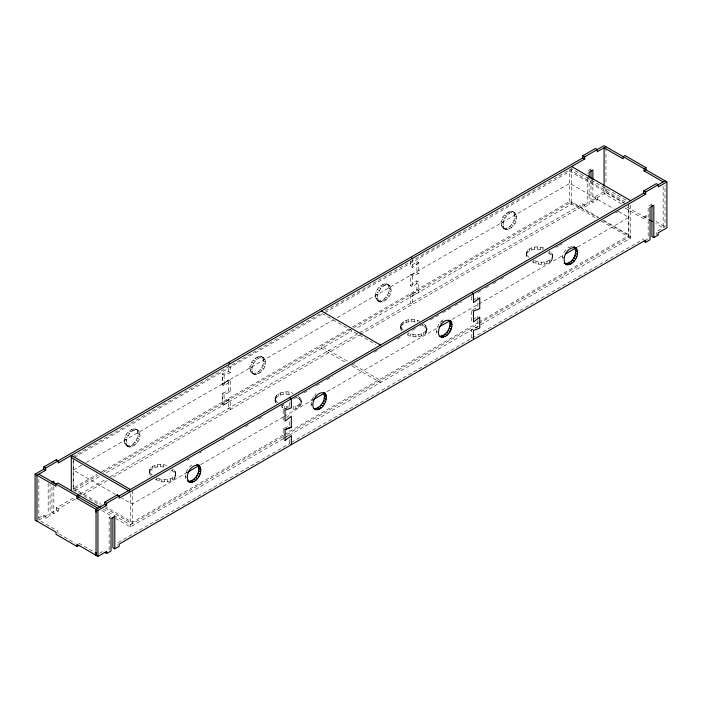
<?xml version="1.0" encoding="UTF-8"?>
<svg xmlns="http://www.w3.org/2000/svg" width="702" height="702" viewBox="0 0 702 702"><rect width="100%" height="100%" fill="white"/><g stroke="black" fill="none" stroke-linecap="round" stroke-linejoin="round"><path stroke-width="0.53" stroke-dasharray="3.51 2.63" d="M590.987 179.694L590.987 201.29L595.384 198.754L595.384 196.578L597.27 197.666L605.958 192.655L605.958 189.777M663.136 186.284L663.136 227.834L655.879 223.648M658.213 235.03L656.326 233.942L656.326 231.765L665.013 226.755L665.013 185.196M124.386 441.347C122.85 432.66 137.855 422.464 139.874 434.582C141.409 443.269 126.404 453.457 124.386 441.347L126.272 442.435L126.5 444.331L128.264 446.841M126.272 442.435C126.544 436.714 131.292 428.51 137.882 430.177M126.378 445.752C134.1 447.604 141.462 434.845 136.004 429.089M185.565 478.431C184.626 472.578 188.355 466.119 193.892 464.004M249.965 368.813C248.429 360.126 263.434 349.929 265.453 362.039C266.988 370.735 251.983 380.923 249.965 368.813L251.842 369.901L252.755 373.297L253.843 374.306M251.842 369.901C252.123 364.18 256.871 355.967 263.461 357.634M251.957 373.218C259.679 375.07 267.041 362.311 261.574 356.546M311.144 405.896L311.82 399.543L315.953 393.497M375.57 296.297C374.034 287.601 389.04 277.413 391.058 289.522C392.593 298.21 377.588 308.406 375.57 296.297L377.457 297.376L378.369 300.781L379.449 301.781M377.457 297.376C377.729 291.663 382.476 283.45 389.066 285.117M377.562 300.693C385.284 302.553 392.646 289.794 387.188 284.029M436.749 333.38C435.828 328.062 438.934 322.578 443.322 319.691M501.175 223.771C499.64 215.084 514.645 204.896 516.672 217.006C518.199 225.693 503.194 235.89 501.175 223.771L503.062 224.859L503.975 228.264L505.054 229.264M503.062 224.859C503.334 219.147 508.081 210.933 514.671 212.601M503.167 228.176C510.889 230.028 518.26 217.269 512.793 211.513M570.814 248.262L568.927 247.174C564.54 250.061 561.442 255.546 562.355 260.863M149.394 470.902L149.772 474.736C146.7 464.864 161.109 462.381 167.585 466.023M149.394 473.078L149.772 469.243M155.265 479.115C161.188 482.967 170.963 483.345 175.412 477.149L175.412 471.656L173.122 469.226M175.412 477.149L175.79 473.315M275 398.376L276.491 401.588L276.491 403.764C269.928 393.971 286.311 388.934 293.19 393.506M275 400.552L275.377 396.718M301.018 404.633L301.018 399.14L298.139 396.261L298.139 398.438C305.853 402.632 297.271 410.459 291.251 409.31M400.614 325.86L402.097 329.062L402.097 331.239C395.445 321.051 412.723 316.295 419.559 321.332M400.614 328.036L400.991 324.201M426.623 332.116L426.623 326.623L423.754 323.745L423.754 325.921C434.854 335.249 412.618 340.128 407.002 334.38M526.219 253.343L526.597 257.178C523.525 246.946 538.688 244.744 545.173 248.806M526.219 255.519L526.597 251.685M532.09 261.565C538.004 265.417 547.788 265.795 552.228 259.591L552.228 254.098L549.947 251.667M552.228 259.591L552.606 255.756M149.772 471.419C153.194 466.251 160.609 465.97 166.049 467.523M157.599 478.185C163.259 480.694 171.613 480.501 175.412 474.973M275.377 398.894C278.58 393.998 285.547 393.489 290.76 394.787M293.164 409.161L293.164 406.993L298.139 405.326L301.018 402.457M400.991 326.377C404.405 321.209 411.828 320.937 417.26 322.49L417.26 320.314M408.046 334.986L408.046 332.809C413.829 335.679 422.622 335.688 426.623 329.94M526.597 253.861C529.791 248.956 536.758 248.447 541.979 249.754M534.424 260.635C540.075 263.136 548.438 262.943 552.228 257.423M222.227 384.828L228.501 379.993L230.423 381.098L224.105 385.916L222.227 384.828L222.227 373.947L228.536 371.551L228.536 363.487M228.536 380.01L222.253 384.845L222.253 373.964L224.14 375.052L230.423 372.639L230.388 363.557M228.536 399.35L222.227 404.168L224.14 405.273L230.423 400.438L228.501 399.333L228.536 408.415M418.796 262.636L412.522 267.462L410.635 266.374L416.918 261.548L418.796 262.636L418.796 273.508L412.522 275.93L410.635 274.842L410.635 285.714L412.522 286.802L418.796 281.967L416.918 280.879L410.635 285.714M286.311 417.593L289.478 415.198M286.311 436.934L289.478 434.538M473.148 300.359L477.86 296.727L477.86 299.991M473.148 319.691L477.86 316.067L477.86 319.331M72.262 457.055L321.481 313.171L375.86 344.559M325.245 310.968L571.621 168.717L627.869 201.193M74.175 457.397L323.885 313.224M324.833 312.68L569.796 171.253L624.148 202.632M590.987 168.901L587.214 171.077L587.214 173.236M81.774 465.093L73.227 470.033L115.391 494.375M86.521 462.355L333.38 319.831M337.179 317.637L569.796 183.336L613.838 208.766M73.227 458.95L73.227 488.162L96.964 474.455M101.711 471.718L348.569 329.194M352.369 327L569.796 201.465L597.911 217.699M73.201 460.793L73.201 489.636L97.85 475.403M103.536 472.121L352.755 328.238M353.703 327.685L571.656 201.851L571.656 204.028L355.51 328.817M75 490.768L99.824 476.439M106.265 472.718L351.834 330.94M38.575 518.085L43.787 515.075L45.674 516.163L45.674 518.339L43.787 517.251L43.787 515.075M51.948 486.626L51.948 512.539L56.344 510.003L56.344 507.827L75.272 496.902M80.002 494.164L106.493 478.878M110.275 476.693L358.459 333.362M359.406 332.818L582.818 203.834L584.705 204.923L584.705 207.099L582.818 206.011L582.818 203.834M595.384 196.578L604.071 191.567L625.034 203.668M38.724 520.173L48.184 514.715L50.07 515.803L50.07 484.485M56.344 507.827L58.231 508.915L75.263 499.078M82.827 494.708L108.371 479.957M113.101 477.228L359.398 335.003M360.345 334.45L587.214 203.466L589.101 204.554L589.101 178.641M45.674 518.339L50.07 515.803M51.948 512.539L53.835 513.627L58.231 511.082L58.231 508.915M584.705 207.099L589.101 204.554M590.987 201.29L592.874 202.378L597.27 199.842L597.27 197.666M187.329 460.231L189.233 459.134M199.675 453.106L201.571 452.009M222.464 439.952L224.359 438.855M245.252 426.798L249.043 424.605M258.538 419.12L261.39 417.479M281.327 405.967L284.178 404.317M293.673 398.841L297.472 396.648M304.115 392.813L309.81 389.522M316.462 385.679L322.157 382.397M326.904 379.65L332.599 376.36M351.588 365.4L355.387 363.206M374.377 352.246L378.176 350.052M397.165 339.092L400.956 336.899M412.355 330.317L416.154 328.124M419.945 325.93L423.745 323.736M430.396 319.901L438.934 314.97M442.734 312.776L451.281 307.845M455.08 305.651L461.723 301.816M477.869 292.497L481.66 290.303M485.459 288.11L489.259 285.916M493.058 283.722L496.858 281.528M500.649 279.335L504.448 277.15M555.721 247.543L558.573 245.902M559.52 245.349L562.363 243.708M615.54 213.013L618.383 211.363M109.126 549.903L109.126 517.506L112.899 515.329M187.329 472.323L132.266 504.115L121.955 498.166M200.623 464.645L283.231 416.953M284.178 416.409L312.662 399.964M326.904 391.742L437.987 327.606M452.228 319.384L477.869 304.58M478.817 304.036L563.32 255.247M577.562 247.025L628.834 217.427L618.523 211.469M651.93 204.089L648.165 206.265L648.165 238.654L646.402 239.672M645.963 215.751L644.085 216.839L644.085 219.015L645.963 217.927L645.963 215.751L648.683 217.322M283.231 435.082L132.266 522.244L106.028 507.098M284.178 434.538L477.869 322.709M478.817 322.165L628.834 235.556L628.834 205.335M130.353 524.806L284.872 435.6M286.706 434.538L478.009 324.087M478.931 323.552L630.686 235.942L603.492 220.244M115.593 518.462L130.353 526.983L283.029 438.838M283.95 438.302L479.852 325.202M480.773 324.666L630.686 238.118L630.686 202.817M99.517 553.273L104.73 550.263M291.365 444.691L289.478 443.603L117.295 543.006L117.295 545.182M291.348 442.488L643.769 239.022M410.635 274.842L416.918 272.42L418.796 273.508M410.635 294.173L412.522 295.261L412.522 304.335L410.635 303.246L410.635 294.173L416.918 291.76L418.796 292.848L418.796 281.967M412.522 295.261L418.796 292.848M230.388 381.081L230.423 391.97L224.105 394.375L224.14 405.273M471.577 320.902L471.577 310.03L477.86 307.608L477.86 301.079M283.204 420.033L283.169 409.134L289.478 406.739L289.452 401.684M283.204 439.364L283.169 428.474L289.478 426.07L289.452 420.621M570.691 246.428L572.332 246.262M289.338 407.134L282.441 405.326L282.441 407.502L287.416 409.161M625.052 201.737L569.734 169.805L569.734 202.922L596.928 218.62M655.94 221.516L665.013 226.755M621.331 203.703L604.071 193.743L604.071 187.18M626.851 206.888L648.613 219.454M624.964 207.976L644.085 219.015M595.384 198.754L597.27 199.842M598.806 217.532L571.621 201.834L571.621 168.717M602.588 220.402L628.834 235.556M601.166 221.069L630.686 238.118M511.381 211.074L513.267 212.162M513.873 212.513L515.759 213.601M509.74 211.241L511.626 212.329M514.548 214.022L516.435 215.102M507.985 211.986L509.863 213.075M514.785 215.918L516.672 217.006M506.221 213.276L508.108 214.364M514.548 218.085L516.435 219.173M504.58 215.005L506.467 216.093M513.873 220.375L515.759 221.463M503.167 217.067L505.054 218.155M512.793 222.622L514.671 223.71M502.088 219.322L503.975 220.41M511.381 224.684L513.267 225.772M501.412 221.604L503.29 222.692M509.74 226.421L511.626 227.509M562.355 256.792L564.241 257.88M507.985 227.702L509.863 228.791M501.412 225.675L503.29 226.764M506.221 228.448L508.108 229.536M548.051 252.65L551.123 254.729L552.606 257.932M502.088 227.176L503.975 228.264M504.58 228.615L506.467 229.703M471.577 310.03L473.464 311.118M385.775 283.599L387.662 284.687M388.267 285.038L390.145 286.118M384.134 283.757L386.021 284.845M388.943 286.539L390.83 287.627M382.371 284.512L384.257 285.6M389.18 288.434L391.058 289.522M380.616 285.793L382.493 286.881M388.943 290.602L390.83 291.69M441.558 320.981L443.445 322.069M378.975 287.522L380.853 288.61M388.267 292.892L390.145 293.98M439.917 322.709L441.804 323.797M377.562 289.584L379.449 290.672M387.188 295.138L389.066 296.226M376.483 291.839L378.369 292.927M385.775 297.2L387.662 298.289M375.798 294.129L377.685 295.209M384.134 298.938L386.021 300.026M382.371 300.219L384.257 301.307M436.512 331.476L438.399 332.564M375.798 298.192L377.685 299.28M380.616 300.974L382.493 302.053M422.183 325.017L423.754 325.921M376.483 299.693L378.369 300.781M378.975 301.132L380.853 302.22M347.315 361.197L321.481 346.288L321.481 348.464L346.393 362.846M354.694 365.461L380.519 380.37L380.519 382.546L351.921 366.04M260.17 356.116L262.048 357.204M262.662 357.555L264.54 358.643M258.529 356.274L260.407 357.362M263.338 359.055L265.224 360.144M256.765 357.028L258.652 358.117M263.566 360.951L265.453 362.039M255.001 358.31L256.888 359.398M263.338 363.118L265.224 364.206M253.361 360.047L255.247 361.135M262.662 365.409L264.54 366.497M314.312 395.226L316.198 396.314M251.957 362.109L253.843 363.197M261.574 367.664L263.461 368.752M250.877 364.356L252.755 365.444M260.17 369.726L262.048 370.814M311.82 399.543L313.706 400.631M250.193 366.646L252.079 367.734M258.529 371.455L260.407 372.543M256.765 372.736L258.652 373.824M310.907 404.001L312.794 405.089M250.193 370.709L252.079 371.797M255.001 373.49L256.888 374.578M296.569 397.534L298.139 398.438M250.877 372.209L252.755 373.297M253.361 373.648L255.247 374.736M228.501 371.533L230.423 372.639M280.87 406.598L282.441 407.502M283.204 409.152L285.082 410.24M228.501 390.865L230.423 391.97M224.14 394.392L222.227 393.287L222.227 404.168L222.253 393.304L228.536 390.882L228.501 379.993M283.204 428.492L285.082 429.58M228.501 408.397L230.423 409.503L230.388 400.421M134.591 428.65L136.478 429.738M137.083 430.089L138.97 431.177M132.95 428.817L134.837 429.905M137.759 431.59L139.645 432.678M131.186 429.563L133.073 430.651M137.996 433.494L139.874 434.582M129.431 430.844L131.309 431.932M137.759 435.661L139.645 436.749M127.79 432.581L129.668 433.669M137.083 437.943L138.97 439.031M126.378 434.643L128.264 435.731M136.004 440.198L137.882 441.286M125.298 436.89L127.185 437.978M134.591 442.26L136.478 443.348M186.241 472.077L188.127 473.166M124.614 439.18L126.5 440.268M132.95 443.989L134.837 445.077M131.186 445.279L133.073 446.367M185.328 476.535L187.215 477.623M124.614 443.243L126.5 444.331M129.431 446.024L131.309 447.113M171.227 470.208L174.298 472.288L175.79 475.491M125.298 444.752L127.185 445.84M127.79 446.191L129.668 447.271M73.227 488.162L101.342 504.387M73.201 489.636L100.386 505.326M105.072 508.037L132.266 523.736L132.266 490.61M103.194 509.125L130.379 524.824M101.755 510.468L111.908 516.33M109.126 517.506L111.013 518.594M56.344 510.003L58.231 511.082M78.852 543.173L95.209 552.614M58.828 533.792L75.211 543.251M528.878 257.432L526.597 255.001M402.097 329.062L403.273 329.949M276.491 401.588L278.255 402.913M149.772 472.56L152.65 475.429M628.799 203.905L628.799 237.022M605.958 147.815L605.958 184.038M605.958 187.864L605.958 192.655M592.874 180.783L592.874 202.378M587.214 177.553L587.214 203.466M552.228 254.098L552.228 256.274M551.123 252.553L551.123 254.729M551.123 258.968L551.123 261.144M549.359 251.228L549.359 253.404M549.359 260.293L549.359 262.469M547.06 261.311L547.06 263.487M544.383 261.951L544.383 264.127M542.874 247.788L542.874 249.965M541.505 262.171L541.505 264.347M540.189 247.148L540.189 249.324M538.636 261.951L538.636 264.127M537.32 246.937L537.32 249.105M535.959 261.311L535.959 263.487M534.45 247.148L534.45 249.324M533.66 260.293L533.66 262.469M531.765 247.788L531.765 249.965M529.466 248.806L529.466 250.983M527.702 250.14L527.702 252.316M477.86 320.419L477.86 326.948L471.577 329.361L471.577 338.425M471.577 296.525L471.577 301.562M427 328.282L427 330.458M426.623 326.623L426.623 328.799M425.517 325.07L425.517 327.246M425.517 331.484L425.517 333.661M423.754 332.809L423.754 334.986M421.454 333.827L421.454 336.004M418.769 334.468L418.769 336.644M416.918 261.548L416.918 272.42M416.918 280.879L416.918 291.76M415.9 334.687L415.9 336.863M414.584 319.673L414.584 321.849M413.022 334.468L413.022 336.644M412.522 258.397L412.522 267.462M412.522 275.93L412.522 286.802M411.714 319.454L411.714 321.63M410.635 261.346L410.635 266.374M410.345 333.827L410.345 336.004M408.836 319.673L408.836 321.849M406.16 320.314L406.16 322.49M403.861 321.332L403.861 323.508M402.097 322.657L402.097 324.833M400.991 327.518L400.991 329.694M301.395 400.798L301.395 402.974M301.018 399.14L301.018 401.316M299.903 397.595L299.903 399.771M299.903 404.001L299.903 406.177M298.139 405.326L298.139 407.502M295.84 406.353L295.84 408.52M289.452 439.549L289.478 443.603M288.978 392.19L288.978 394.366M286.109 391.97L286.109 394.147M284.74 406.353L284.74 408.52M283.231 392.19L283.231 394.366M280.554 392.83L280.554 395.007M278.255 393.848L278.255 396.025M276.491 395.173L276.491 397.35M275.377 400.043L275.377 402.211M224.105 375.035L224.14 385.933M175.412 471.656L175.412 473.832M174.298 470.112L174.298 472.288M174.298 476.518L174.298 478.694M172.534 468.787L172.534 470.963M172.534 477.851L172.534 480.028M170.235 478.869L170.235 481.046M167.559 479.51L167.559 481.686M164.68 479.729L164.68 481.905M163.373 464.706L163.373 466.883M161.811 479.51L161.811 481.686M160.495 464.487L160.495 466.663M159.135 478.869L159.135 481.046M157.625 464.706L157.625 466.883M156.836 477.851L156.836 480.028M154.949 465.347L154.949 467.523M152.65 466.365L152.65 468.541M150.886 467.69L150.886 469.866M150.886 474.104L150.886 476.281M130.379 493.839L130.353 526.983M57.915 533.266L57.915 531.089L38.864 520.094L38.864 478.536M53.835 486.635L53.835 513.627M48.184 483.397L48.184 514.715"/><path stroke-width="1.05" d="M96.042 512.223L96.042 509.345L104.73 504.334L106.616 505.422L106.616 503.246L643.769 193.085L643.769 190.909L656.326 183.661L658.213 184.749L658.213 186.925L666.9 181.906L666.9 227.834L658.213 232.853L658.213 235.03L653.816 237.566L651.93 236.477L651.93 205.168M190.619 482.458L188.733 481.37C195.814 480.765 202.132 469.954 196.946 464.276C206.634 468.524 195.849 487.206 187.329 480.94M316.198 409.924L314.312 408.836C321.209 408.099 326.421 399.087 323.604 392.743L325.491 393.831C328.975 400.245 320.902 413.399 313.706 408.485C310.214 402.07 318.287 388.908 325.491 393.831M441.804 337.408L439.917 336.319C446.814 335.582 452.027 326.562 449.21 320.217L451.096 321.305C454.58 327.729 446.507 340.882 439.312 335.968C435.828 329.554 443.901 316.391 451.096 321.305M564.118 263.364C571.832 265.216 579.203 252.457 573.736 246.7C582.634 250.754 574.289 266.655 565.996 264.452C560.538 258.696 567.9 245.937 575.622 247.788M285.056 440.435L291.365 435.626L291.365 444.691M36.987 521.182L36.987 475.245L45.674 470.235L45.674 468.058L582.818 157.906L582.818 155.73L595.384 148.473L597.27 149.561L597.27 151.737L605.958 146.727M78.852 545.349L76.966 546.437L56.037 534.354L56.037 532.177L35.1 520.094L35.1 474.166L43.787 469.147L43.787 466.97L56.344 459.722L58.231 460.81L58.231 462.978L584.705 158.985L584.705 156.818L582.818 155.73M584.705 156.818L604.071 145.639L644.085 168.734L645.963 167.646L645.963 169.823L666.9 181.906M51.948 482.318L53.835 481.23L53.835 483.388M76.966 496.156L78.852 495.068L78.852 497.244L76.966 498.332L76.966 496.156L38.864 474.166M644.085 168.734L644.085 170.911L645.963 169.823M104.73 504.334L104.73 502.158L117.295 494.901L119.182 495.989L119.182 498.166L645.656 194.173L645.656 191.997L643.769 190.909M645.656 191.997L665.013 180.818M104.73 552.439L106.616 553.527L106.616 551.351L97.929 556.361L97.929 510.433L106.616 505.422M188.276 471.77L199.675 465.198M313.61 399.412L325 392.839M438.934 327.053L450.333 320.481M565.215 254.15L576.605 247.569M106.616 553.527L111.013 550.991L111.013 518.594L114.786 516.418L114.786 548.815L112.899 547.727L112.899 517.488M114.786 548.815L119.182 546.27L119.182 544.094L645.656 240.102L645.656 242.278L643.769 241.19M645.656 242.278L650.052 239.742L650.052 207.353L653.816 205.177L653.816 237.566M285.082 440.452L285.056 429.563L291.33 427.141L291.33 416.268L285.056 421.103L285.056 410.222L291.365 407.827L291.33 398.736L289.452 397.648M285.082 429.58L291.365 427.158M198.833 465.365C191.111 463.504 183.74 476.272 189.207 482.028M645.963 167.646L625.034 155.563L623.148 156.651L623.148 158.827L604.071 147.806L604.071 186.083M644.085 170.911L663.136 181.906M582.818 157.906L584.705 158.985M643.769 193.085L645.656 194.173M571.621 166.541L630.686 200.64M649.525 219.98L652.246 221.551M574.815 247.701L576.702 248.789M575.5 249.201L577.386 250.289M575.728 251.105L577.614 252.193M575.5 253.273L577.386 254.361M574.815 255.554L576.702 256.642M573.736 257.81L575.622 258.898M572.332 259.872L574.21 260.96M570.691 261.6L572.569 262.688M568.927 262.89L570.814 263.978M567.163 263.636L569.05 264.724M565.522 263.803L567.409 264.891M410.635 257.309L412.522 258.397M471.577 292.497L473.464 293.585L473.464 302.65L479.747 297.815L479.747 308.696L473.464 311.118L473.464 321.99L479.747 317.155L479.747 328.036L473.464 330.449L473.464 339.514M449.894 321.727L451.772 322.815M450.122 323.622L452.009 324.71M449.894 325.789L451.772 326.878M449.21 328.08L451.096 329.168M448.13 330.326L450.017 331.414M446.718 332.388L448.604 333.476M445.077 334.126L446.963 335.214M443.322 335.407L445.2 336.495M441.558 336.153L443.445 337.241M321.455 310.977L380.545 345.094M324.28 394.243L326.167 395.331M324.517 396.139L326.404 397.227M324.28 398.306L326.167 399.394M323.604 400.596L325.491 401.684M322.525 402.851L324.403 403.931M321.112 404.914L322.999 405.993M319.471 406.642L321.358 407.73M317.708 407.923L319.594 409.012M315.953 408.678L317.839 409.766M228.501 362.469L230.423 363.575M198.025 465.277L199.912 466.365M198.71 466.777L200.588 467.865M198.938 468.682L200.825 469.77M198.71 470.849L200.588 471.937M198.025 473.13L199.912 474.219M196.946 475.386L198.833 476.474M195.533 477.448L197.42 478.536M193.892 479.176L195.779 480.265M192.137 480.466L194.015 481.554M190.374 481.212L192.26 482.3M130.379 489.531L71.314 455.431L71.314 490.724M71.314 457.607L129.44 491.163M43.787 466.97L45.674 468.058M104.73 502.158L106.616 503.246M43.787 469.147L45.674 470.235M100.377 507.502L57.915 482.985L56.037 484.073L56.037 486.249L35.1 474.166M78.694 497.156L97.929 508.257M76.966 498.332L97.929 510.433M97.929 556.361L76.966 544.261L76.966 546.437M592.874 179.703L592.874 169.989L589.101 172.165L589.101 177.562M590.987 169.981L590.987 178.615M117.295 494.901L117.295 495.717M96.042 509.345L96.042 555.273L96.042 552.404M56.344 459.722L56.344 460.538"/></g></svg>
